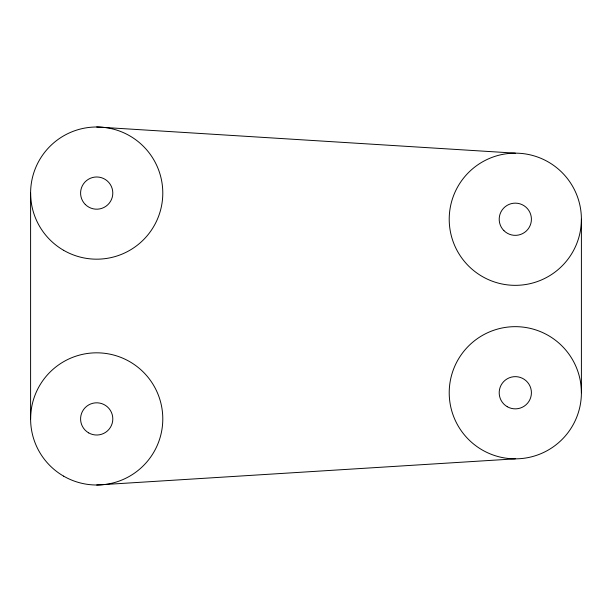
<?xml version="1.0" encoding="UTF-8"?>
<svg xmlns="http://www.w3.org/2000/svg" width="612" height="612" viewBox="0 0 612 612"><rect width="100%" height="100%" fill="white"/><g stroke="black" fill="none" stroke-linecap="round" stroke-linejoin="round"><path stroke-width="0.92" d="M96.696 485.01L515.304 458.847M96.696 126.99L515.304 153.153M581.4 219.249A66.096 66.096 0 0 1 482.256 276.486A66.096 66.096 0 0 1 482.256 162.012A66.096 66.096 0 0 1 581.4 219.249L581.4 392.751A66.096 66.096 0 0 1 482.256 449.988A66.096 66.096 0 0 1 482.256 335.514A66.096 66.096 0 0 1 581.4 392.751M30.6 193.086L30.6 418.914M63.648 476.151A66.096 66.096 0 0 0 162.792 418.914A66.096 66.096 0 0 0 63.648 361.677A66.096 66.096 0 0 0 63.648 476.151M63.648 250.323A66.096 66.096 0 0 0 162.792 193.086A66.096 66.096 0 0 0 63.648 135.849A66.096 66.096 0 0 0 63.648 250.323M507.249 406.705A16.111 16.111 0 0 0 531.415 392.751A16.111 16.111 0 0 0 507.249 378.797A16.111 16.111 0 0 0 507.249 406.705M85.305 204.477A16.111 16.111 0 0 0 112.256 197.255A16.111 16.111 0 0 0 92.527 177.526A16.111 16.111 0 0 0 85.305 204.477M503.913 230.64A16.111 16.111 0 0 0 530.864 223.418A16.111 16.111 0 0 0 511.135 203.689A16.111 16.111 0 0 0 503.913 230.64M88.641 432.868A16.111 16.111 0 0 0 112.807 418.914A16.111 16.111 0 0 0 88.641 404.96A16.111 16.111 0 0 0 88.641 432.868"/></g></svg>
